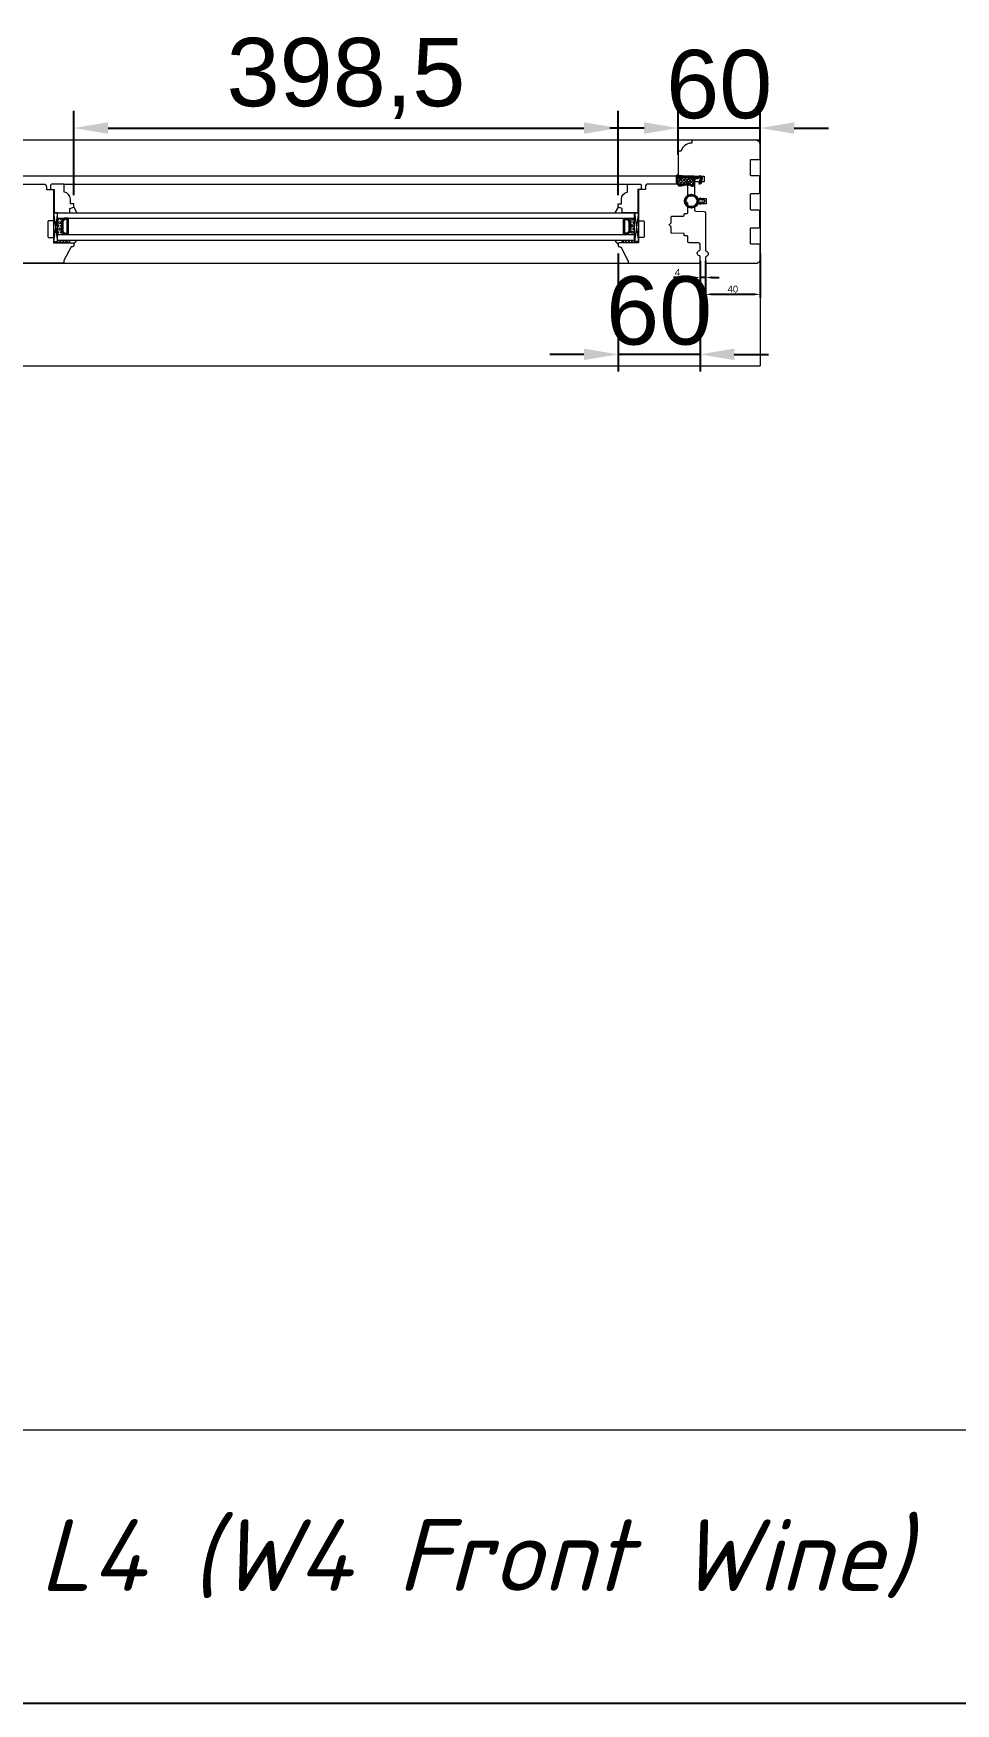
# Model space of a CAD drawing. Header units: millimetres. Extents: x 0 to 182016, y 11 to 3710.
# Drawn here: x 20579 to 21255, y 11 to 1233 of the extents above; entities that cross this region are included whole.
import ezdxf

# ---------------------------------------------------------------- set-up
doc = ezdxf.new("R2010")
doc.units = ezdxf.units.MM
for name, color, linetype, lineweight in [('Matmenys', 10, 'Continuous', 20), ('OTHER', 251, 'Continuous', 13), ('Stakta', 7, 'Continuous', 25), ('Testinės profilio linijos', 7, 'Continuous', 5)]:
    doc.layers.add(name, color=color, linetype=linetype, lineweight=lineweight)
doc.styles.add('ROMANS', font='stylu.ttf', dxfattribs={"oblique": 15})
doc.styles.get("Standard").update_dxf_attribs({"font": 'arial.ttf'})
doc.dimstyles.new('2', dxfattribs={"dimscale": 2, "dimtxt": 2.5, "dimasz": 2.5, "dimexe": 1.25, "dimexo": 0.625, "dimtad": 1, "dimtxsty": 'Standard', "dimcen": 2.5, "dimadec": 0, "dimazin": 0, "dimtfac": 1, "dimtmove": 0, "dimatfit": 3, "dimfxl": 1, "dimarcsym": 0})
doc.dimstyles.new('Padidinti matmenys', dxfattribs={"dimscale": 10, "dimtxt": 5, "dimasz": 2.5, "dimexe": 1.25, "dimexo": 0.625, "dimtad": 1, "dimdec": 1, "dimtxsty": 'Standard', "dimcen": 2.5, "dimadec": 0, "dimazin": 0, "dimtfac": 1, "dimtdec": 1, "dimtmove": 0, "dimatfit": 3, "dimfxl": 1, "dimarcsym": 0})

# ---------------------------------------------------------------- blocks, each defined once
blk = doc.blocks.new('*D1446')
at = {"layer": 'Defpoints', "color": 0, "transparency": 16777216}
for p in [(21071.4, 1067.8), (21111.4, 1073.3), (21071.4, 1042.1)]:
    blk.add_point(p, dxfattribs=at)
at = {"layer": 'Matmenys', "color": 0, "lineweight": -2, "transparency": 16777216}
for p, q in [((21071.4, 1066.6), (21071.4, 1039.6)), ((21111.4, 1072.1), (21111.4, 1039.6)), ((21106.4, 1042.1), (21076.4, 1042.1))]:
    blk.add_line(p, q, dxfattribs=at)
at = {"layer": 'Matmenys', "color": 0, "transparency": 16777216}
for points in [[(21076.4, 1043), (21076.4, 1041.3), (21071.4, 1042.1)], [(21106.4, 1043), (21106.4, 1041.3), (21111.4, 1042.1)]]:
    blk.add_solid(points, dxfattribs=at)
at = {"layer": 'Matmenys', "color": 0, "lineweight": 5, "transparency": 16777216, "insert": (21091.4, 1045.9), "char_height": 5, "attachment_point": 5}
blk.add_mtext('40', dxfattribs=at)
blk = doc.blocks.new('*D1447')
at = {"color": 0, "lineweight": -2, "transparency": 16777216}
for p, q in [((21051.4, 1144.1), (21051.4, 1176.3)), ((21111.4, 1152.6), (21111.4, 1176.3)), ((21026.4, 1163.8), (21001.4, 1163.8)), ((21111.4, 1163.8), (21051.4, 1163.8)), ((21136.4, 1163.8), (21161.4, 1163.8))]:
    blk.add_line(p, q, dxfattribs=at)
at = {"color": 0, "transparency": 16777216}
for points in [[(21026.4, 1168), (21026.4, 1159.6), (21051.4, 1163.8)], [(21136.4, 1168), (21136.4, 1159.6), (21111.4, 1163.8)]]:
    blk.add_solid(points, dxfattribs=at)
at = {"layer": 'Defpoints', "color": 0, "transparency": 16777216}
for p in [(21051.4, 1163.8), (21051.4, 1137.8), (21111.4, 1146.3)]:
    blk.add_point(p, dxfattribs=at)
at = {"color": 0, "lineweight": 5, "transparency": 16777216, "insert": (21081.4, 1195.6), "char_height": 50, "attachment_point": 5}
blk.add_mtext('60', dxfattribs=at)
blk = doc.blocks.new('*D1448')
at = {"color": 0, "lineweight": -2, "transparency": 16777216}
for p, q in [((21007.4, 1072.1), (21007.4, 985.7)), ((21067.4, 1061.8), (21067.4, 985.7)), ((20982.4, 998.2), (20957.4, 998.2)), ((21067.4, 998.2), (21007.4, 998.2)), ((21092.4, 998.2), (21117.4, 998.2))]:
    blk.add_line(p, q, dxfattribs=at)
at = {"color": 0, "transparency": 16777216}
for points in [[(20982.4, 1002.4), (20982.4, 994), (21007.4, 998.2)], [(21092.4, 1002.4), (21092.4, 994), (21067.4, 998.2)]]:
    blk.add_solid(points, dxfattribs=at)
at = {"layer": 'Defpoints', "color": 0, "transparency": 16777216}
for p in [(21007.4, 1078.3), (21067.4, 1068.1), (21007.4, 998.2)]:
    blk.add_point(p, dxfattribs=at)
at = {"color": 0, "lineweight": 5, "transparency": 16777216, "insert": (21037.4, 1030), "char_height": 50, "attachment_point": 5}
blk.add_mtext('60', dxfattribs=at)
blk = doc.blocks.new('*D1449')
at = {"layer": 'Defpoints', "color": 0, "transparency": 16777216}
for p in [(21067.4, 1067.8), (21071.4, 1067.8), (21067.4, 1054.4)]:
    blk.add_point(p, dxfattribs=at)
at = {"layer": 'Matmenys', "color": 0, "lineweight": -2, "transparency": 16777216}
for p, q in [((21067.4, 1066.6), (21067.4, 1051.9)), ((21071.4, 1066.6), (21071.4, 1051.9)), ((21062.4, 1054.4), (21048, 1054.4)), ((21071.4, 1054.4), (21067.4, 1054.4)), ((21076.4, 1054.4), (21081.4, 1054.4))]:
    blk.add_line(p, q, dxfattribs=at)
at = {"layer": 'Matmenys', "color": 0, "transparency": 16777216}
for points in [[(21062.4, 1055.3), (21062.4, 1053.6), (21067.4, 1054.4)], [(21076.4, 1055.3), (21076.4, 1053.6), (21071.4, 1054.4)]]:
    blk.add_solid(points, dxfattribs=at)
at = {"layer": 'Matmenys', "color": 0, "lineweight": 5, "transparency": 16777216, "insert": (21050.9, 1058.2), "char_height": 5, "attachment_point": 5}
blk.add_mtext('4', dxfattribs=at)
blk = doc.blocks.new('*D1372')
at = {"color": 0, "lineweight": -2, "transparency": 16777216}
for p, q in [((20608.9, 1114.6), (20608.9, 1176.3)), ((21007.4, 1114.6), (21007.4, 1176.3)), ((20633.9, 1163.8), (20982.4, 1163.8))]:
    blk.add_line(p, q, dxfattribs=at)
at = {"color": 0, "transparency": 16777216}
for points in [[(20633.9, 1168), (20633.9, 1159.6), (20608.9, 1163.8)], [(20982.4, 1168), (20982.4, 1159.6), (21007.4, 1163.8)]]:
    blk.add_solid(points, dxfattribs=at)
at = {"layer": 'Defpoints', "color": 0, "transparency": 16777216}
for p in [(21007.4, 1163.8), (20608.9, 1108.3), (21007.4, 1108.3)]:
    blk.add_point(p, dxfattribs=at)
at = {"color": 0, "lineweight": 5, "transparency": 16777216, "insert": (20808.1, 1200.1), "char_height": 50, "attachment_point": 5}
blk.add_mtext('398,5', dxfattribs=at)

msp = doc.modelspace()

# ---------------------------------------------------------------- hatches: boundary and pattern name
at = {"lineweight": 0}
h = msp.add_hatch(dxfattribs=at)
h.set_pattern_fill('HEX', color=256, scale=0.25, angle=90, style=0)
h.set_pattern_definition([(90, (2249.5967, -11821.5974), (1.374815, -4e-16), [0.79375, -1.5875]), (330, (2249.5967, -11821.5974), (-0.6874075, -1.190624716), [0.79375, -1.5875]), (30, (2249.5967, -11820.8036), (0.6874075, -1.190624716), [0.79375, -1.5875])])
h.paths.add_polyline_path([(20596.867683, 1085.8109378), (20601.867683, 1085.8109378), (20599.867683, 1087.8109378), (20599.867683, 1095.8109378), (20601.867683, 1097.8109378), (20596.867683, 1097.8116468)])
h = msp.add_hatch(dxfattribs=at)
h.set_pattern_fill('JIS_WOOD', color=256, angle=90, style=0)
h.set_pattern_definition([(45, (2249.59666, -11821.59735), (0.5, -0.5), [])])
h.paths.add_polyline_path([(20599.867683, 1095.8109378), (20599.867683, 1087.8109378), (20601.867683, 1085.8109378), (20604.867683, 1085.8109378), (20604.8854164, 1097.8475204), (20601.867683, 1097.8109378)])
h.paths.add_polyline_path([(20600.867683, 1088.2251513), (20600.867683, 1095.3967242), (20602.2818966, 1096.8109378), (20603.867683, 1096.8109378), (20603.867683, 1086.8109378), (20602.2818966, 1086.8109378)], flags=16)
h = msp.add_hatch(dxfattribs=at)
h.set_pattern_fill('JIS_WOOD', color=256, angle=90, style=0)
h.set_pattern_definition([(45, (2268.5855, -11821.59735), (0.5, -0.5), [])])
h.paths.add_polyline_path([(21016.3565797, 1095.8109378), (21016.3565797, 1087.8109378), (21014.3565797, 1085.8109378), (21011.3565797, 1085.8109378), (21011.3388463, 1097.8475204), (21014.3565797, 1097.8109378)])
h.paths.add_polyline_path([(21015.3565797, 1088.2251513), (21015.3565797, 1095.3967242), (21013.9423662, 1096.8109378), (21012.3565797, 1096.8109378), (21012.3565797, 1086.8109378), (21013.9423662, 1086.8109378)], flags=16)
h = msp.add_hatch(dxfattribs=at)
h.set_pattern_fill('HEX', color=256, scale=0.25, angle=90, style=0)
h.set_pattern_definition([(90, (2268.5855, -11821.5974), (1.374815, -4e-16), [0.79375, -1.5875]), (330, (2268.5855, -11821.5974), (-0.6874075, -1.190624716), [0.79375, -1.5875]), (30, (2268.5855, -11820.8036), (0.6874075, -1.190624716), [0.79375, -1.5875])])
h.paths.add_polyline_path([(21019.3565797, 1085.8109378), (21014.3565797, 1085.8109378), (21016.3565797, 1087.8109378), (21016.3565797, 1095.8109378), (21014.3565797, 1097.8109378), (21019.3565797, 1097.8116468)])
at = {"lineweight": 0, "ltscale": 0.5}
h = msp.add_hatch(dxfattribs=at)
h.set_pattern_fill('ANSI37', color=256, scale=0.5, angle=90, style=0)
h.set_pattern_definition([(135, (20593.3677, 1079.8116), (-1.12253, -1.12253), []), (225, (20593.3677, 1079.8116), (1.12253, -1.12253), [])])
h.paths.add_polyline_path([(20605.867683, 1081.8116468), (20596.867683, 1081.8116468), (20596.867683, 1079.8116468), (20605.867683, 1079.8116468)])
h = msp.add_hatch(dxfattribs=at)
h.set_pattern_fill('ANSI37', color=256, scale=0.5, angle=90, style=0)
h.set_pattern_definition([(135, (20612.3565, 1079.8116), (-1.122532, -1.122532), []), (225, (20612.3565, 1079.8116), (1.122532, -1.122532), [])])
h.paths.add_polyline_path([(21010.3565797, 1081.8116468), (21019.3565797, 1081.8116468), (21019.3565797, 1079.8116468), (21010.3565797, 1079.8116468)])
at = {"layer": 'Matmenys'}
h = msp.add_hatch(dxfattribs=at)
h.set_pattern_fill('ANSI37', color=252, scale=0.5, angle=-93.5893456117, style=0)
h.set_pattern_definition([(311.4106544, (17486.3194, -271065.3749), (1.190606082, 1.0500540025), []), (41.4106544, (17486.3194, -271065.3749), (-1.0500540025, 1.190606082), [])])
edge = h.paths.add_edge_path()
edge.add_arc((21053.2707316, 1127.9313767), 0.1, 86.4106543883, 176.4106543883)
edge.add_line((21053.1709277, 1127.9376372), (21053.0738445, 1126.3899514))
edge.add_arc((21052.8243349, 1126.4056027), 0.25, 176.4106543883, 356.4106543883, ccw=False)
edge.add_line((21052.5748253, 1126.4212539), (21052.703211, 1128.4679588))
edge.add_arc((21052.8030148, 1128.4616983), 0.1, 86.410654381, 176.4106543883, ccw=False)
edge.add_line((21052.8092753, 1128.5615022), (21052.8140203, 1128.6371452))
edge.add_line((21052.8140203, 1128.6371452), (21050.8322194, 1128.7614595))
edge.add_spline(control_points=[(21050.8322194, 1128.7614595), (21050.7530609, 1128.7496572), (21050.6830693, 1128.7384817), (21050.5993184, 1128.7166877), (21050.5757541, 1128.7073019), (21050.5518711, 1128.694607), (21050.5438115, 1128.6883578), (21050.5193237, 1128.662769), (21050.5004308, 1128.633532), (21050.4667274, 1128.5292122), (21050.4536055, 1128.45628), (21050.4339033, 1128.2032969), (21050.4444017, 1127.9894628), (21050.4637298, 1127.5469844), (21050.4682052, 1127.3276555), (21050.4692814, 1126.9077646), (21050.4662494, 1126.7046785), (21050.453539, 1126.1144711), (21050.4403625, 1125.746421), (21050.4406242, 1124.9932396), (21050.4591205, 1124.6164897), (21050.5623069, 1124.0233853), (21050.6222009, 1123.7958143), (21050.7752365, 1123.3987131), (21050.8579859, 1123.2269254), (21051.0619861, 1122.8857577), (21051.1821009, 1122.719555), (21051.449546, 1122.4283953), (21051.5972197, 1122.3048153), (21051.8784042, 1122.1450966), (21052.0137005, 1122.0975426), (21052.3149993, 1122.0379377), (21052.4785993, 1122.0272343), (21053.0631961, 1122.0409782), (21053.5271117, 1122.1357324), (21054.4196078, 1122.3074747), (21054.8466881, 1122.3911693), (21055.9250367, 1122.6023556), (21056.5830873, 1122.7360897), (21057.5761892, 1122.8610157), (21057.8797903, 1122.8915096), (21058.5018339, 1122.915845), (21058.817738, 1122.9083043), (21059.3669462, 1122.8234199), (21059.6030296, 1122.7620813), (21060.003681, 1122.589621), (21060.1623136, 1122.4947725), (21060.4609723, 1122.3105041), (21060.6024296, 1122.2206466), (21060.9042125, 1122.0645635), (21061.0692652, 1121.9945934), (21061.4343869, 1121.8748621), (21061.635337, 1121.8318596), (21061.9747536, 1121.8079609), (21062.1167391, 1121.8211667), (21062.3119598, 1121.881206), (21062.3772876, 1121.9179461), (21062.5040109, 1122.0264953), (21062.5631888, 1122.0985614), (21062.7202663, 1122.362649), (21062.801766, 1122.6037573), (21062.9183833, 1123.1541683), (21062.9549148, 1123.4623634), (21063.0081863, 1124.0585812), (21063.0274088, 1124.3461322), (21063.0707682, 1124.876622), (21063.0929044, 1125.1248805), (21063.1291187, 1125.5296828), (21063.1432051, 1125.6870861), (21063.1713272, 1126.0110185), (21063.1863633, 1126.1893357), (21063.2546483, 1126.4922028), (21063.2902833, 1126.6100248), (21063.3858801, 1126.8225036), (21063.439027, 1126.9164184), (21063.5576678, 1127.0616121), (21063.61329, 1127.1166303), (21063.7370572, 1127.2057222), (21063.8006843, 1127.2386016), (21063.9195483, 1127.2867698), (21063.9766253, 1127.303651), (21064.0772057, 1127.3295949), (21064.1216013, 1127.3393125), (21064.1625976, 1127.3483485)], knot_values=[0, 0, 0, 0, 0.2245066002, 0.2245066002, 0.377043448, 0.377043448, 0.5295802957, 0.5295802957, 0.8082977366, 0.8082977366, 1.0870151774, 1.0870151774, 1.6244414062, 1.6244414062, 2.161867635, 2.161867635, 2.6992938638, 2.6992938638, 3.7741463214, 3.7741463214, 5.0334406395, 5.0334406395, 5.8656302806, 5.8656302806, 6.5060139406, 6.5060139406, 7.1463976006, 7.1463976006, 7.7996240151, 7.7996240151, 8.3563201169, 8.3563201169, 8.9130162187, 8.9130162187, 10.239934143, 10.239934143, 11.5668520673, 11.5668520673, 13.5970761059, 13.5970761059, 14.4582175179, 14.4582175179, 15.3193589298, 15.3193589298, 15.9856015553, 15.9856015553, 16.5061017172, 16.5061017172, 17.0266018791, 17.0266018791, 17.547102041, 17.547102041, 18.1672448488, 18.1672448488, 18.7176261004, 18.7176261004, 19.1465766047, 19.1465766047, 19.5755271091, 19.5755271091, 20.3898249977, 20.3898249977, 21.2041228863, 21.2041228863, 21.9655448497, 21.9655448497, 22.7269668131, 22.7269668131, 23.2229068178, 23.2229068178, 23.7188468224, 23.7188468224, 24.0184411081, 24.0184411081, 24.2549295987, 24.2549295987, 24.4119994701, 24.4119994701, 24.5501072405, 24.5501072405, 24.6882150108, 24.6882150108, 24.8099116426, 24.8099116426, 24.8099116426, 24.8099116426], degree=3, periodic=0)
edge.add_line((21064.1625976, 1127.3483485), (21053.2769921, 1128.0311805))

# ---------------------------------------------------------------- linework, layer by layer
at = {"lineweight": 5}
for p, q in [((21111.3565801, 1154.8116468), (21108.3565801, 1154.8116468)), ((21111.3565801, 1154.8116468), (21111.3565801, 989.8116468)), ((19951.3787858, 989.8116468), (21111.3565801, 989.8116468))]:
    msp.add_line(p, q, dxfattribs=at)
at = {"color": 1}
for p, q in [((21050.7879791, 1129.0581796), (21066.1127946, 1128.0968849)), ((21050.8322194, 1128.7614595), (21066.0671641, 1127.8058022)), ((21064.2271704, 1127.0553803), (21065.9876217, 1126.9449507))]:
    msp.add_line(p, q, dxfattribs=at)
for p, q in [((21052.703211, 1128.4679588), (21052.5748253, 1126.4212539)), ((21052.8092753, 1128.5615022), (21052.8140203, 1128.6371452)), ((21068.0675393, 1127.6043821), (21052.8092753, 1128.5615022)), ((21053.1709277, 1127.9376372), (21053.0738445, 1126.3899514)), ((21068.1107572, 1127.1006884), (21053.2769921, 1128.0311805)), ((21067.3858863, 1126.1625526), (21066.6574211, 1122.9425461)), ((21067.7644667, 1128.6252267), (21067.016826, 1128.6721247)), ((21067.016826, 1128.6721247), (21068.0675393, 1127.6043821)), ((21067.8735623, 1126.0522252), (21067.3858863, 1126.1625526)), ((21068.6162196, 1127.0689818), (21067.6327731, 1122.7218913)), ((21067.7644667, 1128.6252267), (21068.794808, 1127.558762)), ((21068.1107572, 1127.1006884), (21067.8735623, 1126.0522252)), ((21068.7635055, 1127.0597428), (21068.6162196, 1127.0689818)), ((21068.794808, 1127.558762), (21068.7635055, 1127.0597428)), ((21067.6327731, 1122.7218913), (21066.6574211, 1122.9425461))]:
    msp.add_line(p, q)
at = {"lineweight": 9}
for p, q in [((20601.867683, 1122.8116468), (21014.3565797, 1122.8116468)), ((20596.8677681, 1101.8116468), (21019.3564947, 1101.8116468)), ((20596.8677681, 1097.8116468), (21019.3564947, 1097.8116468)), ((20596.8677681, 1085.8116468), (21019.3564947, 1085.8116468)), ((20596.8677681, 1081.8116468), (21019.3564947, 1081.8116468))]:
    msp.add_line(p, q, dxfattribs=at)
at = {"lineweight": 0}
for p, q in [((20596.867683, 1101.8109378), (20593.867683, 1080.8109378)), ((20593.867683, 1101.8109378), (20596.867683, 1080.8109378)), ((20608.867683, 1105.8116468), (20611.1543481, 1101.8116468)), ((21007.3565797, 1105.8116468), (21005.0699146, 1101.8116468)), ((21019.3565797, 1101.8109378), (21022.3565797, 1080.8109378)), ((21022.3565797, 1101.8109378), (21019.3565797, 1080.8109378)), ((20605.867683, 1079.8116468), (20605.867683, 1081.8116468)), ((20608.867683, 1078.8116468), (20611.1543481, 1081.8116468)), ((21007.3565797, 1078.8116468), (21005.0699146, 1081.8116468)), ((21010.3565797, 1079.8116468), (21010.3565797, 1081.8116468)), ((21019.3565797, 1079.8116468), (21019.3565797, 1082.8116468)), ((23113.7644164, 210.9357406), (19414.225004, 210.9357406))]:
    msp.add_line(p, q, dxfattribs=at)
msp.add_lwpolyline([(23113.7644164, 3710.4502728), (23113.7644164, 10.9108603), (17614.4490736, 10.9108603), (17614.4490736, 3710.4502728)], close=True)
for points in [[(20601.867683, 1116.8116468), (20601.867683, 1122.8116468), (20592.867683, 1122.8116468, 0.4142135624), (20591.867683, 1121.8116468), (20591.867683, 1118.8116468), (20594.367683, 1118.8116468), (20594.367683, 1101.8116468), (20605.867683, 1101.8116468), (20605.867683, 1104.8116468), (20608.867683, 1105.8116468), (20608.867683, 1108.3116468), (20606.367683, 1108.3116468), (20606.367683, 1111.8367097, 0.3851703882), (20601.867683, 1116.8116468)], [(21014.3565797, 1116.8116468), (21014.3565797, 1122.8116468), (21023.3565797, 1122.8116468, -0.4142135624), (21024.3565797, 1121.8116468), (21024.3565797, 1118.8116468), (21021.8565797, 1118.8116468), (21021.8565797, 1101.8116468), (21010.3565797, 1101.8116468), (21010.3565797, 1104.8116468), (21007.3565797, 1105.8116468), (21007.3565797, 1108.3116468), (21009.8565797, 1108.3116468), (21009.8565797, 1111.8367097, -0.3851703882), (21014.3565797, 1116.8116468)]]:
    msp.add_lwpolyline(points, format="xyb", dxfattribs=at)
for points in [[(20593.867683, 1101.8109378), (20593.867683, 1080.8109378), (20596.867683, 1080.8109378), (20596.867683, 1101.8109378)], [(21022.3565797, 1101.8109378), (21022.3565797, 1080.8109378), (21019.3565797, 1080.8109378), (21019.3565797, 1101.8109378)], [(20599.867683, 1095.8109378), (20599.867683, 1087.8109378), (20601.867683, 1085.8109378), (20604.867683, 1085.8109378), (20604.867683, 1097.8109378), (20601.867683, 1097.8109378)], [(20600.867683, 1095.3967242), (20600.867683, 1088.2251513), (20602.2818966, 1086.8109378), (20603.867683, 1086.8109378), (20603.867683, 1096.8109378), (20602.2818966, 1096.8109378)], [(21016.3565797, 1095.8109378), (21016.3565797, 1087.8109378), (21014.3565797, 1085.8109378), (21011.3565797, 1085.8109378), (21011.3565797, 1097.8109378), (21014.3565797, 1097.8109378)], [(21015.3565797, 1095.3967242), (21015.3565797, 1088.2251513), (21013.9423662, 1086.8109378), (21012.3565797, 1086.8109378), (21012.3565797, 1096.8109378), (21013.9423662, 1096.8109378)]]:
    msp.add_lwpolyline(points, close=True, dxfattribs=at)
at = {"color": 18, "linetype": 'ByBlock', "true_color": 0x000000}
for radius in [4.85, 4.25]:
    msp.add_circle((21061.0295693, 1110.3105813), radius, dxfattribs=at)
for centre, radius, start, end in [((21052.8243349, 1126.4056027), 0.25, 176.4106543908, 356.4106543908), ((21052.8030148, 1128.4616983), 0.1, 86.4106543877, 176.4106543908), ((21053.2707316, 1127.9313767), 0.1, 86.4106543877, 176.4106543908)]:
    msp.add_arc(centre, radius, start, end)
at = {"color": 1}
msp.add_spline([(21050.7879791, 1129.0581796), (21050.4264788, 1128.9676829), (21050.1569379, 1127.6938244), (21050.6453272, 1123.0014514), (21051.688525, 1121.9114451), (21053.8519969, 1121.8928287), (21055.5500367, 1122.2232026), (21057.7154776, 1122.570119), (21059.7521993, 1122.3706902), (21060.580444, 1121.8945212), (21062.4349842, 1121.6142579), (21063.3274301, 1124.3264364), (21063.4545976, 1125.805312), (21063.572569, 1126.4925799), (21063.8747746, 1126.9344652), (21064.2271704, 1127.0553803)], degree=3, dxfattribs=at)
msp.add_open_spline([(21050.8322194, 1128.7614595), (21050.7530609, 1128.7496572), (21050.6830693, 1128.7384817), (21050.5993184, 1128.7166877), (21050.5757541, 1128.7073019), (21050.5518711, 1128.694607), (21050.5438115, 1128.6883578), (21050.5193237, 1128.662769), (21050.5004308, 1128.633532), (21050.4667274, 1128.5292122), (21050.4536055, 1128.45628), (21050.4339033, 1128.2032969), (21050.4444017, 1127.9894628), (21050.4637298, 1127.5469844), (21050.4682052, 1127.3276555), (21050.4692814, 1126.9077646), (21050.4662494, 1126.7046785), (21050.453539, 1126.1144711), (21050.4403625, 1125.746421), (21050.4406242, 1124.9932396), (21050.4591205, 1124.6164897), (21050.5623069, 1124.0233853), (21050.6222009, 1123.7958143), (21050.7752365, 1123.3987131), (21050.8579859, 1123.2269254), (21051.0619861, 1122.8857577), (21051.1821009, 1122.719555), (21051.449546, 1122.4283953), (21051.5972197, 1122.3048153), (21051.8784042, 1122.1450966), (21052.0137005, 1122.0975426), (21052.3149993, 1122.0379377), (21052.4785993, 1122.0272343), (21053.0631961, 1122.0409782), (21053.5271117, 1122.1357324), (21054.4196078, 1122.3074747), (21054.8466881, 1122.3911693), (21055.9250367, 1122.6023556), (21056.5830873, 1122.7360897), (21057.5761892, 1122.8610157), (21057.8797903, 1122.8915096), (21058.5018339, 1122.915845), (21058.817738, 1122.9083043), (21059.3669462, 1122.8234199), (21059.6030296, 1122.7620813), (21060.003681, 1122.589621), (21060.1623136, 1122.4947725), (21060.4609723, 1122.3105041), (21060.6024296, 1122.2206466), (21060.9042125, 1122.0645635), (21061.0692652, 1121.9945934), (21061.4343869, 1121.8748621), (21061.635337, 1121.8318596), (21061.9747536, 1121.8079609), (21062.1167391, 1121.8211667), (21062.3119598, 1121.881206), (21062.3772876, 1121.9179461), (21062.5040109, 1122.0264953), (21062.5631888, 1122.0985614), (21062.7202663, 1122.362649), (21062.801766, 1122.6037573), (21062.9183833, 1123.1541683), (21062.9549148, 1123.4623634), (21063.0081863, 1124.0585812), (21063.0274088, 1124.3461322), (21063.0707682, 1124.876622), (21063.0929044, 1125.1248805), (21063.1291187, 1125.5296828), (21063.1432051, 1125.6870861), (21063.1713272, 1126.0110185), (21063.1863633, 1126.1893357), (21063.2546483, 1126.4922028), (21063.2902833, 1126.6100248), (21063.3858801, 1126.8225036), (21063.439027, 1126.9164184), (21063.5576678, 1127.0616121), (21063.61329, 1127.1166303), (21063.7370572, 1127.2057222), (21063.8006843, 1127.2386016), (21063.9195483, 1127.2867698), (21063.9766253, 1127.303651), (21064.0772057, 1127.3295949), (21064.1216013, 1127.3393125), (21064.1625976, 1127.3483485)], degree=3, knots=[0, 0, 0, 0, 0.2245066002, 0.2245066002, 0.377043448, 0.377043448, 0.5295802957, 0.5295802957, 0.8082977366, 0.8082977366, 1.0870151774, 1.0870151774, 1.6244414062, 1.6244414062, 2.161867635, 2.161867635, 2.6992938638, 2.6992938638, 3.7741463214, 3.7741463214, 5.0334406395, 5.0334406395, 5.8656302806, 5.8656302806, 6.5060139406, 6.5060139406, 7.1463976006, 7.1463976006, 7.7996240151, 7.7996240151, 8.3563201169, 8.3563201169, 8.9130162187, 8.9130162187, 10.239934143, 10.239934143, 11.5668520673, 11.5668520673, 13.5970761059, 13.5970761059, 14.4582175179, 14.4582175179, 15.3193589298, 15.3193589298, 15.9856015553, 15.9856015553, 16.5061017172, 16.5061017172, 17.0266018791, 17.0266018791, 17.547102041, 17.547102041, 18.1672448488, 18.1672448488, 18.7176261004, 18.7176261004, 19.1465766047, 19.1465766047, 19.5755271091, 19.5755271091, 20.3898249977, 20.3898249977, 21.2041228863, 21.2041228863, 21.9655448497, 21.9655448497, 22.7269668131, 22.7269668131, 23.2229068178, 23.2229068178, 23.7188468224, 23.7188468224, 24.0184411081, 24.0184411081, 24.2549295987, 24.2549295987, 24.4119994701, 24.4119994701, 24.5501072405, 24.5501072405, 24.6882150108, 24.6882150108, 24.8099116426, 24.8099116426, 24.8099116426, 24.8099116426], dxfattribs=at)
at = {"layer": 'OTHER'}
msp.add_lwpolyline([(21065.8327791, 1109.7005552), (21067.2486879, 1109.7005552), (21067.2486879, 1108.0552738), (21067.7743701, 1108.0552738), (21068.5177111, 1109.7005552), (21069.3103307, 1109.7005552), (21069.3103307, 1108.0552738), (21069.5292215, 1108.0552738), (21071.0321027, 1110.3105813), (21069.5292215, 1112.5658888), (21069.3103307, 1112.5658888), (21069.3103307, 1110.9206075), (21068.5177111, 1110.9206075), (21067.7743701, 1112.5658888), (21067.2486879, 1112.5658888), (21067.2486879, 1110.9206075), (21065.8327791, 1110.9206075)], dxfattribs=at)
at = {"layer": 'Stakta', "color": 18, "lineweight": 5, "true_color": 0x000000}
for points in [[(21063.3565797, 1115.1149884, 0.2720281141), (21063.6131933, 1114.6782241, -0.164173551), (21065.7619045, 1112.3105813), (21071.8565797, 1112.3105813), (21071.8565797, 1108.3105813), (21065.7619045, 1108.3105813, -0.164173551), (21063.6131933, 1105.9429385, 0.2720281141), (21063.3565797, 1105.5061742), (21063.3565797, 1103.872773, 0.4116598905), (21064.3478532, 1102.8728111), (21070.3653063, 1102.8202976, -0.4116598905), (21071.3565797, 1101.8203356), (21071.3565797, 1074.2611366, 0.3563939587), (21071.7565797, 1073.7712386, -0.8164965809), (21071.7565797, 1069.852055, 0.3563939587), (21071.3565797, 1069.3621571), (21071.3565797, 1066.3116468, 0.4142135624), (21072.8565797, 1064.8116468), (21108.3565801, 1064.8116468, 0.4142135624), (21111.3565801, 1067.8116468), (21111.3565801, 1077.8116468, 0.4142135624), (21110.3565801, 1078.8116468), (21104.8565801, 1078.8116468, -0.4142135624), (21104.3565801, 1079.3116468), (21104.3565801, 1090.3116468, -0.4142135624), (21104.8565801, 1090.8116468), (21110.1565801, 1090.8116468, 0.4142135624), (21111.1565801, 1091.8116468), (21111.1565801, 1102.8116468, 0.4142135624), (21110.1565801, 1103.8116468), (21104.8565801, 1103.8116468, -0.4142135624), (21104.3565801, 1104.3116468), (21104.3565801, 1115.3116468, -0.4142135624), (21104.8565801, 1115.8116468), (21110.1565801, 1115.8116468, 0.4142135624), (21111.1565801, 1116.8116468), (21111.1565801, 1127.8116468, 0.4142135624), (21110.1565801, 1128.8116468), (21104.8565801, 1128.8116468, -0.4142135624), (21104.3565801, 1129.3116468), (21104.3565801, 1140.3116468, -0.4142135624), (21104.8565801, 1140.8116468), (21110.3565801, 1140.8116468, 0.4142135624), (21111.3565801, 1141.8116468), (21111.3565801, 1151.8116468, 0.4142135624), (21108.3565801, 1154.8116468), (21062.3565797, 1154.8116468, 0.4142135624), (21061.3565797, 1153.8116468), (21061.3565797, 1153.1023202, -0.4001549105), (21061.0710451, 1152.8026691, 0.3090857966), (21053.4217344, 1147.0143859, -0.3199404334), (21053.1399113, 1146.809756), (21052.3478532, 1146.8028438, 0.4116598905), (21051.3565797, 1145.8028819), (21051.3565797, 1129.9076805, 0.4116598905), (21052.3478532, 1128.9077185), (21062.3653063, 1128.8202976, -0.2023892741), (21063.0791369, 1128.5116468), (21070.3565797, 1128.5116468), (21070.3565797, 1124.5116468), (21063.3565797, 1124.5116468)], [(21055.8565797, 1085.2013535), (21055.8565797, 1086.2544751, 0.4091108014), (21055.365306, 1086.7543989), (21046.651344, 1086.9065017, -0.4091108014), (21046.3565797, 1087.206456), (21046.3565797, 1091.230276, 0.1989123674), (21046.2101331, 1091.5838294), (21044.9444477, 1092.8495148, -0.4142135624), (21044.9444477, 1093.2737789), (21046.2101331, 1094.5394643, 0.1989123674), (21046.3565797, 1094.8930177), (21046.3565797, 1098.9168377, -0.4091108014), (21046.651344, 1099.216792), (21055.365306, 1099.3688947, 0.4091108014), (21055.8565797, 1099.8688186), (21055.8565797, 1100.9219402, -0.4040262259), (21056.1461099, 1101.2217575), (21057.8740295, 1101.2820977, 0.4040262258), (21058.3565797, 1101.7817932), (21058.3565797, 1108.8621571, 0.3563939587), (21057.9565797, 1109.352055, -0.8164965809), (21057.9565797, 1113.2712386, 0.3563939587), (21058.3565797, 1113.7611366), (21058.3565797, 1121.8116468, 0.4142135624), (21057.3565797, 1122.8116468), (21029.3565797, 1122.8116468, 0.4142135624), (21027.3565797, 1120.8116468), (21027.3565797, 1119.1090402, -0.4116598905), (21027.0591977, 1118.8090516), (21022.8522165, 1118.7723379, 0.4116598905), (21022.3565797, 1118.2723569), (21022.3565797, 1096.3422099, 0.4116598905), (21022.8522165, 1095.842229), (21026.0591977, 1095.8142421, -0.4116598905), (21026.3565797, 1095.5142535), (21026.3565797, 1084.1090402, -0.4116598905), (21026.0591977, 1083.8090516), (21022.8522165, 1083.7810647, 0.4116598905), (21022.3565797, 1083.2810838), (21022.3565797, 1079.8116468), (21008.3565797, 1079.8116468, 0.4142135624), (21007.3565797, 1078.8116468), (21007.3565797, 1077.8204118, 0.4116598905), (21008.3478532, 1076.8204499), (21009.3565797, 1076.8116468), (21014.6151479, 1066.9217186, -0.1227845609), (21014.6736741, 1066.6869828), (21014.6736741, 1065.8116468, 0.4142135624), (21015.6736741, 1064.8116468), (21066.3565797, 1064.8116468, 0.4142135624), (21067.3565797, 1065.8116468), (21067.3565797, 1069.8621571, 0.3563939587), (21066.9565797, 1070.352055, -0.8164965809), (21066.9565797, 1074.2712386, 0.3563939587), (21067.3565797, 1074.7611366), (21067.3565797, 1078.7417938, 0.4116598905), (21066.3653063, 1079.7417557), (21059.3478532, 1079.8029961, -0.4116598905), (21058.3565797, 1080.802958), (21058.3565797, 1084.3414835, 0.4040361542), (21057.8740295, 1084.8411959), (21056.1461099, 1084.9015362, -0.4040262258)]]:
    msp.add_lwpolyline(points, format="xyb", close=True, dxfattribs=at)
msp.add_lwpolyline([(20561.2080995, 1122.8116468), (20586.867683, 1122.8116468, -0.4142135624), (20588.867683, 1120.8116468), (20588.867683, 1119.1090402, 0.4116598905), (20589.165065, 1118.8090516), (20593.3720463, 1118.7723379, -0.4116598905), (20593.867683, 1118.2723569), (20593.867683, 1096.3422099, -0.4116598905), (20593.3720463, 1095.842229), (20590.165065, 1095.8142421, 0.4116598905), (20589.867683, 1095.5142535), (20589.867683, 1084.1090402, 0.4116598905), (20590.165065, 1083.8090516), (20593.3720463, 1083.7810647, -0.4116598905), (20593.867683, 1083.2810838), (20593.867683, 1079.8116468), (20607.867683, 1079.8116468, -0.4142135624), (20608.867683, 1078.8116468), (20608.867683, 1077.8204118, -0.4116598905), (20607.8764095, 1076.8204499), (20606.867683, 1076.8116468), (20601.6091149, 1066.9217186, 0.1227845609), (20601.5505887, 1066.6869828), (20601.5505887, 1065.8116468, -0.4142135624), (20600.5505887, 1064.8116468), (20549.867683, 1064.8116468, -0.4142135624)], format="xyb", dxfattribs=at)
at = {"layer": 'Testinės profilio linijos', "lineweight": 5}
for p, q in [((21062.3565797, 1154.8116468), (19999.8787862, 1154.8116468)), ((20553.7361456, 1128.8116468), (21062.4881172, 1128.8116468)), ((20047.0616717, 1064.8116468), (21015.6736525, 1064.8116468))]:
    msp.add_line(p, q, dxfattribs=at)

# ---------------------------------------------------------------- texts
at = {"color": 0, "lineweight": 0, "insert": (20583.6225393, 145.8257351), "char_height": 52.5384468242, "width": 1443.668558284, "attachment_point": 1, "style": 'ROMANS'}
msp.add_mtext('{\\fISOCPEUR|b0|i0|c186|p34;\\C256;L4 \\fISOCPEUR|b0|i0|c0|p34;(\\fISOCPEUR|b0|i0|c186|p34;W4 Front Wine\\fISOCPEUR|b0|i0|c0|p34;)}', dxfattribs=at)

# ---------------------------------------------------------------- dimensions: what is measured, and where the dimension line sits
at = {"color": 1, "lineweight": 5}
dim = msp.add_linear_dim(base=(21007.3565797, 1163.804424), p1=(20608.867683, 1108.3116468), p2=(21007.3565797, 1108.3116468), dimstyle='Padidinti matmenys', dxfattribs=at)
dim.commit()
dim.dimension.update_dxf_attribs({"geometry": '*D1372', "text_midpoint": (20808.1121314, 1200.102173)})
for base, p1, p2, picture, middle in [((21051.3565797, 1163.804424), (21111.3565797, 1146.3116468), (21051.3565797, 1137.8116468), '*D1447', (21081.3565797, 1163.804424)), ((21007.3565797, 998.201914), (21067.3565797, 1068.0616468), (21007.3565797, 1078.3116468), '*D1448', (21037.3565797, 998.201914))]:
    dim = msp.add_linear_dim(base=base, p1=p1, p2=p2, dimstyle='Padidinti matmenys', dxfattribs=at)
    dim.commit()
    dim.dimension.update_dxf_attribs({"geometry": picture, "text_midpoint": middle, "dimtype": 160})
at = {"layer": 'Matmenys', "lineweight": 5}
for base, p1, p2, picture, middle in [((21067.3565797, 1054.4191349), (21071.3565797, 1067.8116468), (21067.3565797, 1067.8116468), '*D1449', (21050.9357066, 1054.4191349)), ((21071.3565797, 1042.1287646), (21111.3565797, 1073.3116468), (21071.3565797, 1067.8116468), '*D1446', (21091.3565797, 1042.1287646))]:
    dim = msp.add_linear_dim(base=base, p1=p1, p2=p2, dimstyle='2', override={"dimtmove": 0}, dxfattribs=at)
    dim.commit()
    dim.dimension.update_dxf_attribs({"geometry": picture, "text_midpoint": middle, "dimtype": 160})

doc.saveas('drawing.dxf')
